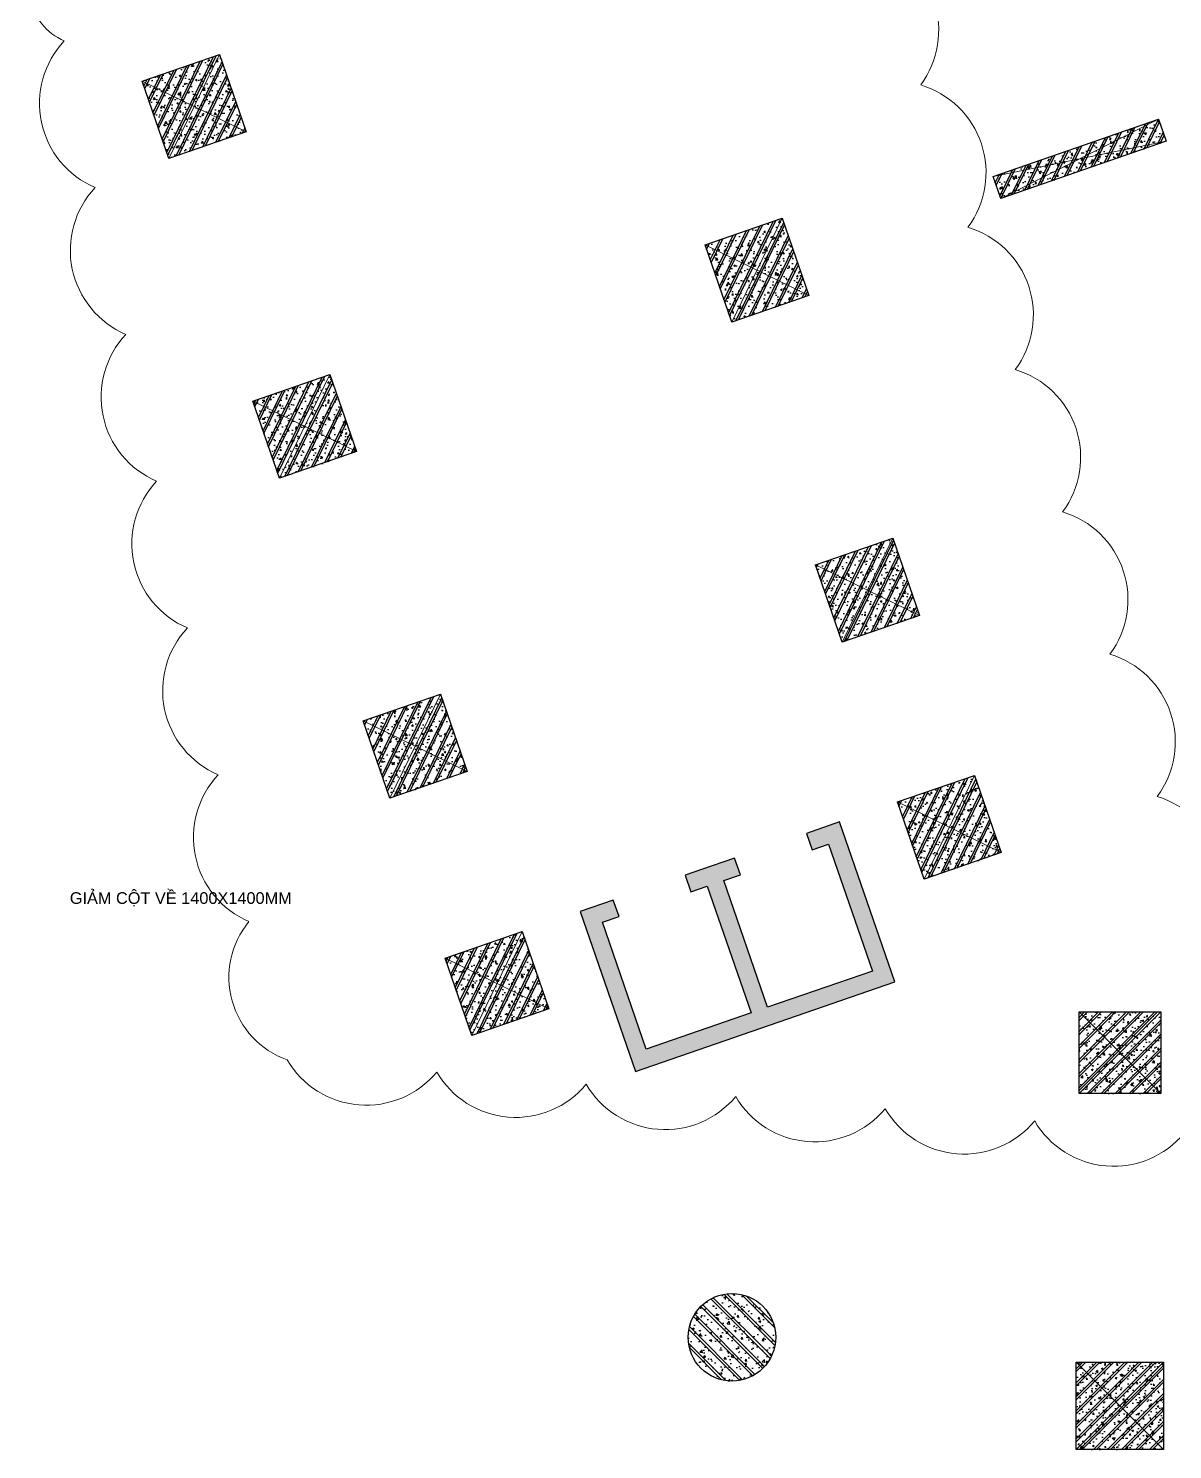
# Model space of a CAD drawing. Header units: millimetres. Extents: x 11689832 to 11802583, y 1023459 to 1173251.
# Drawn here: x 11742529 to 11762137, y 1023459 to 1047816 of the extents above; entities that cross this region are included whole.
import ezdxf
from ezdxf.enums import TextEntityAlignment as Align

# ---------------------------------------------------------------- set-up
doc = ezdxf.new("R2010")
doc.units = ezdxf.units.MM
doc.header["$MEASUREMENT"] = 0
doc.layers.get('0').update_dxf_attribs({"linetype": 'CONTINUOUS', "lineweight": 13})
doc.layers.get('Defpoints').update_dxf_attribs({"color": 5, "linetype": 'CONTINUOUS', "lineweight": 13})
doc.layers.add('KT-Net cot vach', color=6, linetype='CONTINUOUS')
doc.layers.add('KT-Net thay', color=7, linetype='CONTINUOUS', lineweight=25)
doc.layers.add('KT-Vat lieu', color=250, linetype='CONTINUOUS', lineweight=9)
doc.styles.add('Arial', font='arial.ttf', dxfattribs={"width": 0.7})
pattern_1 = [(339.0471379539965, (11738925.16244738, 1007783.45571323), (69.90338528047701, -279.3877533547662), [29.99999999999982, -329.9999999999971]), (284.0471379539965, (11738925.16244738, 1007783.45571323), (266.2915946709811, 150.6518396180941), [23.99999999999998, -263.9999999999996]), (29.49853795399646, (11738930.98773097, 1007760.173401761), (336.1948768307957, -128.7361747717526), [25.49607599999999, -280.4568447999998]), (335.2313379539966, (11739000.78247991, 1007809.563387961), (76.73314454503657, -425.1305970221304), [45, -495]), (25.6827379539964, (11739007.17688634, 1007774.135834347), (490.3234749361438, -226.2363583837528), [38.24411519999997, -420.6851999999998]), (280.2313379539964, (11739000.78247991, 1007809.563387961), (490.3236516953235, -226.2359755744279), [35.99999999999994, -395.9999999999995]), (310.0471379539965, (11738994.93130914, 1007765.226453013), (-74.31099224333833, -278.2478686892407), [30, -330]), (255.0471379539965, (11738994.93130914, 1007765.226453013), (305.9413376994765, 2.662340959559032), [24, -264]), (0.4985379539964823, (11738988.73871166, 1007742.039134544), (231.6301287124563, -275.5857060422185), [25.496076, -280.4568447999999]), (326.5471379539965, (11738925.16244738, 1007783.45571323), (127.4545480190627, 38.85777900570818), [0, -260.7999999999999, 0, -267.9999999999999, 0, -264.9999999999999]), (296.5471379539965, (11738925.16244738, 1007783.45571323), (183.4678019936752, -47.98077147784922), [0, -152.8, 0, -254.8, 0, -101]), (256.5471379539965, (11738896.05239005, 1007867.772049503), (61.15631196729443, -204.7826262224386), [0, -99.99999999999933, 0, -311.9999999999973, 0, -413.9999999999973]), (246.5471379539965, (11738882.99855269, 1007905.582065769), (113.9778841873155, -207.4352439007965), [0, -129.9999999999987, 0, -207.1999999999987, 0, -293.9999999999974]), (334.0471379539965, (11738925.16244738, 1007783.45571323), (65.64473241281162, 134.8731593255321), []), (334.0471379539965, (11738948.23858964, 1007716.616416096), (65.64473241281162, 134.8731593255321), [])]
pattern_2 = [(49.99999999999999, (450, -450), (286.9040730403014, -25.10085399303804), [30, -330]), (355, (450, -450), (-55.50053344520001, 300.8768534800047), [24, -264]), (100.4514, (473.908672, -452.091736), (231.4037526856086, 275.7758168243814), [25.496076, -280.4568448]), (46.18420000000001, (450, -370), (426.8964194502578, -66.20760573160723), [45, -495]), (96.6356, (485.574698, -375.5173228), (373.8650822194813, 389.6471483601767), [38.2441152, -420.6852]), (351.1842, (450, -370), (373.8647780534509, 389.6474403701299), [36, -396]), (21, (490, -390), (238.7628208473847, -161.0475562661355), [30, -330]), (326.0000000000001, (490, -390), (97.32613276863269, 290.0600180187412), [24, -264]), (71.4514, (509.8968932, -403.4206424), (336.089051432596, 129.012198683981), [25.496076, -280.4568448]), (37.50000000000001, (450, -450), (4.863942126916267, 133.1575415325246), [0, -260.8, 0, -268, 0, -265]), (7.499999999999999, (450, -450), (105.2278149768594, 157.7646847529441), [0, -152.8, 0, -254.8, 0, -101]), (327.5, (360.8, -450), (213.5289744689636, -9.021948693751902), [0, -100, 0, -312, 0, -414]), (317.5, (320.8, -450), (233.2744677369545, 40.04199293292709), [0, -130, 0, -207.2, 0, -294]), (45, (450, -450), (-120.2081528017131, 120.2081528017131), []), (45, (450, -401), (-120.2081528017131, 120.2081528017131), [])]

# ---------------------------------------------------------------- blocks, each defined once
blk = doc.blocks.new('*U70')
h = blk.add_hatch()
h.set_pattern_fill('VATLIEU04', color=250, scale=40, style=0, pattern_type=2)
h.set_pattern_definition(pattern_2)
h.paths.add_polyline_path([(-475, 475), (925, 475), (925, -925), (-475, -925)])
at = {"color": 6, "ltscale": 0.25}
blk.add_lwpolyline([(-475, 475), (925, 475), (925, -925), (-475, -925)], close=True, dxfattribs=at)
at = {"layer": 'Defpoints', "linetype": 'ByBlock', "ltscale": 30}
for p, q in [((925, 475), (-475, -925)), ((-475, 475), (925, -925))]:
    blk.add_line(p, q, dxfattribs=at)
blk = doc.blocks.new('*U55')
h = blk.add_hatch()
h.set_pattern_fill('VATLIEU04', color=250, scale=40, style=0, pattern_type=2)
h.set_pattern_definition([(49.99999999999999, (-549.9999999999709, 3049.999999999996), (286.9040730403014, -25.10085399303804), [30, -330]), (355, (-549.9999999999709, 3049.999999999996), (-55.50053344520001, 300.8768534800047), [24, -264]), (100.4514, (-526.0913279999709, 3047.908263999996), (231.4037526856086, 275.7758168243814), [25.496076, -280.4568448]), (46.18420000000001, (-549.9999999999709, 3129.999999999996), (426.8964194502578, -66.20760573160723), [45, -495]), (96.6356, (-514.4253019999708, 3124.482677199996), (373.8650822194813, 389.6471483601767), [38.2441152, -420.6852]), (351.1842, (-549.9999999999709, 3129.999999999996), (373.8647780534509, 389.6474403701299), [36, -396]), (21, (-509.9999999999709, 3109.999999999996), (238.7628208473847, -161.0475562661355), [30, -330]), (326.0000000000001, (-509.9999999999709, 3109.999999999996), (97.32613276863269, 290.0600180187412), [24, -264]), (71.4514, (-490.1031067999709, 3096.579357599996), (336.089051432596, 129.012198683981), [25.496076, -280.4568448]), (37.50000000000001, (-549.9999999999709, 3049.999999999996), (4.863942126916267, 133.1575415325246), [0, -260.8, 0, -268, 0, -265]), (7.499999999999999, (-549.9999999999709, 3049.999999999996), (105.2278149768594, 157.7646847529441), [0, -152.8, 0, -254.8, 0, -101]), (327.5, (-639.1999999999709, 3049.999999999996), (213.5289744689636, -9.021948693751902), [0, -100, 0, -312, 0, -414]), (317.5, (-679.1999999999709, 3049.999999999996), (233.2744677369545, 40.04199293292709), [0, -130, 0, -207.2, 0, -294]), (45, (-549.9999999999709, 3049.999999999996), (-120.2081528017131, 120.2081528017131), []), (45, (-549.9999999999709, 3098.999999999996), (-120.2081528017131, 120.2081528017131), [])])
h.paths.add_polyline_path([(-475, -474.9999999999998), (-75, -475.0000000000038), (-74.9999999999709, 2524.999999999996), (-474.9999999999709, 2525)])
at = {"color": 6, "ltscale": 0.25}
blk.add_lwpolyline([(-475, -474.9999999999998), (-75, -475.0000000000038), (-74.9999999999709, 2524.999999999996), (-474.9999999999709, 2525)], close=True, dxfattribs=at)
at = {"layer": 'Defpoints', "linetype": 'ByBlock', "ltscale": 30}
for p, q in [((-75, -475.0000000000038), (-474.9999999999709, 2525)), ((-475, -474.9999999999998), (-74.9999999999709, 2524.999999999996))]:
    blk.add_line(p, q, dxfattribs=at)
blk = doc.blocks.new('xref.asix of  podium$0$xref.asix of  podium$0$C1500')
at = {"layer": 'KT-Net cot vach'}
h = blk.add_hatch(dxfattribs=at)
h.set_pattern_fill('1BETONG2-BOP', color=250, scale=50, style=0, pattern_type=2)
h.set_pattern_definition([(49.99999999999999, (103512.2201552597, -41871.032165007), (358.6300913003767, -31.37606749129755), [37.5, -412.5]), (355, (103512.2201552597, -41871.032165007), (-69.3756668065, 376.0960668500059), [30, -330]), (100.4514, (103542.1059952597, -41873.64683500701), (289.2546908570108, 344.7197710304768), [31.870095, -350.571056]), (46.18420000000001, (103512.2201552597, -41771.032165007), (533.6205243128222, -82.75950716450905), [56.25, -618.75]), (96.6356, (103556.6885277597, -41777.928818507), (467.3313527743517, 487.0589354502209), [47.805144, -525.8565]), (351.1842, (103512.2201552597, -41771.032165007), (467.3309725668136, 487.0593004626623), [45, -495]), (21, (103562.2201552597, -41796.032165007), (298.4535260592309, -201.3094453326694), [37.5, -412.5]), (226, (103562.2201552597, -41796.032165007), (335.9410612363429, -182.7699045802956), [29.99999999999999, -329.9999999999999]), (71.4514, (103587.0912717597, -41812.807968007), (420.111314290745, 161.2652483549762), [31.870095, -350.571056]), (67.5, (103512.2201552597, -41871.032165007), (-77.95809165226936, 147.1872309201324), [0, -326, 0, -335, 0, -331.25]), (4.500000000000002, (103512.2201552597, -41871.032165007), (141.6754619393668, 190.0515942692064), [0, -191, 0, -318.5, 0, -126.25]), (327.5, (103400.7201552597, -41871.032165007), (266.9112180862045, -11.27743586718988), [0, -125, 0, -390, 0, -517.5]), (317.5, (103350.7201552597, -41871.032165007), (291.5930846711931, 50.05249116615887), [0, -162.5, 0, -259, 0, -367.5]), (315, (103512.2201552597, -41871.032165007), (150.2601910021414, 150.2601910021414), []), (315, (103512.2201552597, -41809.782165007), (150.2601910021414, 150.2601910021414), [])])
h.paths.add_polyline_path([(-2387.629219849594, 22.25616056041326, 1), (-887.6292198495939, 22.25616056041326, 1)])
at = {"color": 6, "ltscale": 0.25}
blk.add_circle((-1637.629219849594, 22.25616056041326, 0.1041688098932346), 749.9999999999657, dxfattribs=at)
blk = doc.blocks.new('*U69')
h = blk.add_hatch()
h.set_pattern_fill('VATLIEU04', color=250, scale=40, style=0, pattern_type=2)
h.set_pattern_definition([(49.99999999999999, (550, -550), (286.9040730403014, -25.10085399303804), [30, -330]), (355, (550, -550), (-55.50053344520001, 300.8768534800047), [24, -264]), (100.4514, (573.908672, -552.091736), (231.4037526856086, 275.7758168243814), [25.496076, -280.4568448]), (46.18420000000001, (550, -470), (426.8964194502578, -66.20760573160723), [45, -495]), (96.6356, (585.574698, -475.5173228), (373.8650822194813, 389.6471483601767), [38.2441152, -420.6852]), (351.1842, (550, -470), (373.8647780534509, 389.6474403701299), [36, -396]), (21, (590, -490), (238.7628208473847, -161.0475562661355), [30, -330]), (326.0000000000001, (590, -490), (97.32613276863269, 290.0600180187412), [24, -264]), (71.4514, (609.8968932, -503.4206424), (336.089051432596, 129.012198683981), [25.496076, -280.4568448]), (37.50000000000001, (550, -550), (4.863942126916267, 133.1575415325246), [0, -260.8, 0, -268, 0, -265]), (7.499999999999999, (550, -550), (105.2278149768594, 157.7646847529441), [0, -152.8, 0, -254.8, 0, -101]), (327.5, (460.8, -550), (213.5289744689636, -9.021948693751902), [0, -100, 0, -312, 0, -414]), (317.5, (420.8, -550), (233.2744677369545, 40.04199293292709), [0, -130, 0, -207.2, 0, -294]), (45, (550, -550), (-120.2081528017131, 120.2081528017131), []), (45, (550, -501), (-120.2081528017131, 120.2081528017131), [])])
h.paths.add_polyline_path([(-475, 475), (1025, 475), (1025, -1025), (-475, -1025)])
at = {"color": 6, "ltscale": 0.25}
blk.add_lwpolyline([(-475, 475), (1025, 475), (1025, -1025), (-475, -1025)], close=True, dxfattribs=at)
at = {"layer": 'Defpoints', "linetype": 'ByBlock', "ltscale": 30}
for p, q in [((1025, 475), (-475, -1025)), ((-475, 475), (1025, -1025))]:
    blk.add_line(p, q, dxfattribs=at)
blk = doc.blocks.new('*U71')
h = blk.add_hatch()
h.set_pattern_fill('VATLIEU04', color=250, scale=40, style=0, pattern_type=2)
h.set_pattern_definition(pattern_2)
h.paths.add_polyline_path([(-475, 475), (925, 475), (925, -925), (-475, -925)])
at = {"color": 6, "ltscale": 0.25}
blk.add_lwpolyline([(-475, 475), (925, 475), (925, -925), (-475, -925)], close=True, dxfattribs=at)
at = {"layer": 'Defpoints', "linetype": 'ByBlock', "ltscale": 30}
for p, q in [((925, 475), (-475, -925)), ((-475, 475), (925, -925))]:
    blk.add_line(p, q, dxfattribs=at)
blk = doc.blocks.new('xref.asix of  podium$0$xref.asix of  podium$0$MBCot-PN-flat-22')
at = {"layer": 'Defpoints'}
blk.add_lwpolyline([(56812.54421791434, -8149.406977008097, -0.52056705), (57623.37714929879, -10588.59381095693, -0.52056705), (58434.21008068509, -13027.78064490599, -0.52056705), (59245.04301206954, -15466.96747885493, -0.52056705), (60055.87594345398, -17906.15431280388, -0.52056705), (60866.70887483843, -20345.34114675294, -0.52056705), (61677.54180622473, -22784.52798070188, -0.52056705), (62488.37473760918, -25223.71481465083, -0.52056705), (63299.20766899362, -27662.90164859989, -0.52056705), (62139.01524112001, -28554.19372277649, -0.52056705), (59577.14106876217, -28344.7106004497, -0.52056705), (57015.26689640619, -28135.2274781228, -0.52056705), (54453.39272405021, -27925.7443557959, -0.52056705), (51891.51855169237, -27716.26123346901, -0.52056705), (49329.64437933639, -27506.77811114211, -0.52056705), (46767.77020697854, -27297.29498881532, -0.52056705), (46112.00171407312, -24927.08179078903, -0.52056705), (45584.60950364545, -22411.34334852058, -0.52056705), (45057.21729321592, -19895.60490625212, -0.52056705), (44529.82508278638, -17379.86646398366, -0.52056705), (44002.43287235871, -14864.12802171521, -0.52056705), (43475.04066192918, -12348.38957944675, -0.52056705), (42947.64845149964, -9832.651137178298, -0.52056705), (42607.05676106736, -8207.978660426103, -0.52056705)], format="xyb", dxfattribs=at)
at = {"layer": 'KT-Net cot vach', "rotation": 19.04713795399666}
for p in [(44888.09808594733, -10818.25009157148), (54531.95589566976, -13624.66264398629), (46780.90235717036, -16300.69937502139), (56424.76231465489, -19107.11500132631), (48673.70877615549, -21783.15173236141), (57828.04983248375, -23171.69174956367), (50076.99629398435, -25847.72848059877)]:
    blk.add_blockref('*U70', p, dxfattribs=at)
at = {"layer": 'KT-Net cot vach'}
for name, p in [('*U71', (60811.80539879017, -26951.61660666973)), ('*U69', (60761.80540549755, -32951.61682704126))]:
    blk.add_blockref(name, p, dxfattribs=at)
at = {"layer": 'KT-Net thay', "linetype": 'ByBlock', "xscale": -0.9999999999999999, "rotation": 289.0471379532163}
blk.add_blockref('*U55', (59289.15316181257, -11929.35315095528), dxfattribs=at)
at = {"layer": 'KT-Net thay'}
blk.add_blockref('xref.asix of  podium$0$xref.asix of  podium$0$C1500', (56026.66503876448, -32074.01372445503, -0.1042133952695479), dxfattribs=at)
at = {"layer": 'Defpoints', "style": 'Arial'}
blk.add_text('GIẢM CỘT VỀ 1400X1400MM', height=200, dxfattribs=at).set_placement((44943.7078347709, -24624.15507037123, -2.668939635182722e-08), align=Align.CENTER)

msp = doc.modelspace()

# ---------------------------------------------------------------- hatches: boundary and pattern name
at = {"layer": 'KT-Vat lieu'}
h = msp.add_hatch(dxfattribs=at)
h.set_pattern_fill('BTCT', color=256, scale=40, angle=-70.9528620460035)
h.set_pattern_definition(pattern_1)
h.paths.add_polyline_path([(11757374.22880618, 1031474.350228912), (11756427.82559718, 1034215.576408196), (11755860.67535319, 1034019.768847712), (11755958.57913343, 1033736.193725717), (11756242.15425543, 1033834.097505959), (11756992.74990395, 1031660.021570666), (11755196.77413131, 1031039.964295801), (11754446.17848279, 1033214.040231095), (11754729.75360479, 1033311.944011337), (11754631.84982454, 1033595.519133331), (11754064.69958056, 1033399.711572848), (11753781.12445856, 1033301.807792606), (11753879.0282388, 1033018.232670611), (11754162.6033608, 1033116.136450853), (11754913.19900932, 1030942.06051556), (11753117.22323668, 1030322.003240695), (11752366.62758816, 1032496.079175989), (11752650.20271016, 1032593.982956231), (11752552.29892992, 1032877.558078225), (11751985.14868593, 1032681.750517742), (11752931.55189493, 1029940.524338459)])
h = msp.add_hatch(dxfattribs=at)
h.set_pattern_fill('BTCT', color=256, scale=40, angle=-70.9528620460035)
h.set_pattern_definition(pattern_1)
h.paths.add_polyline_path([(11757374.22880618, 1031474.350228912), (11756427.82559718, 1034215.576408196), (11755860.67535319, 1034019.768847712), (11755958.57913343, 1033736.193725717), (11756242.15425543, 1033834.097505959), (11756992.74990395, 1031660.021570666), (11755196.77413131, 1031039.964295801), (11754446.17848279, 1033214.040231095), (11754729.75360479, 1033311.944011337), (11754631.84982454, 1033595.519133331), (11754064.69958056, 1033399.711572848), (11753781.12445856, 1033301.807792606), (11753879.0282388, 1033018.232670611), (11754162.6033608, 1033116.136450853), (11754913.19900932, 1030942.06051556), (11753117.22323668, 1030322.003240695), (11752366.62758816, 1032496.079175989), (11752650.20271016, 1032593.982956231), (11752552.29892992, 1032877.558078225), (11751985.14868593, 1032681.750517742), (11752931.55189493, 1029940.524338459)])

# ---------------------------------------------------------------- linework, layer by layer
at = {"layer": 'KT-Net cot vach', "elevation": 5.876795504226873e-09}
msp.add_lwpolyline([(11757374.22880618, 1031474.350228912), (11756427.82559718, 1034215.576408196), (11755860.67535319, 1034019.768847712), (11755958.57913343, 1033736.193725717), (11756242.15425543, 1033834.097505959), (11756992.74990395, 1031660.021570666), (11755196.77413131, 1031039.964295801), (11754446.17848279, 1033214.040231095), (11754729.75360479, 1033311.944011337), (11754631.84982454, 1033595.519133331), (11754064.69958056, 1033399.711572848), (11753781.12445856, 1033301.807792606), (11753879.0282388, 1033018.232670611), (11754162.6033608, 1033116.136450853), (11754913.19900932, 1030942.06051556), (11753117.22323668, 1030322.003240695), (11752366.62758816, 1032496.079175989), (11752650.20271016, 1032593.982956231), (11752552.29892992, 1032877.558078225), (11751985.14868593, 1032681.750517742), (11752931.55189493, 1029940.524338459)], close=True, dxfattribs=at)

# ---------------------------------------------------------------- block references
at = {"layer": 'KT-Net thay'}
msp.add_blockref('xref.asix of  podium$0$xref.asix of  podium$0$MBCot-PN-flat-22', (11700196.29645777, 1057435.951850556, 2.668939635182722e-08), dxfattribs=at)

doc.saveas('drawing.dxf')
